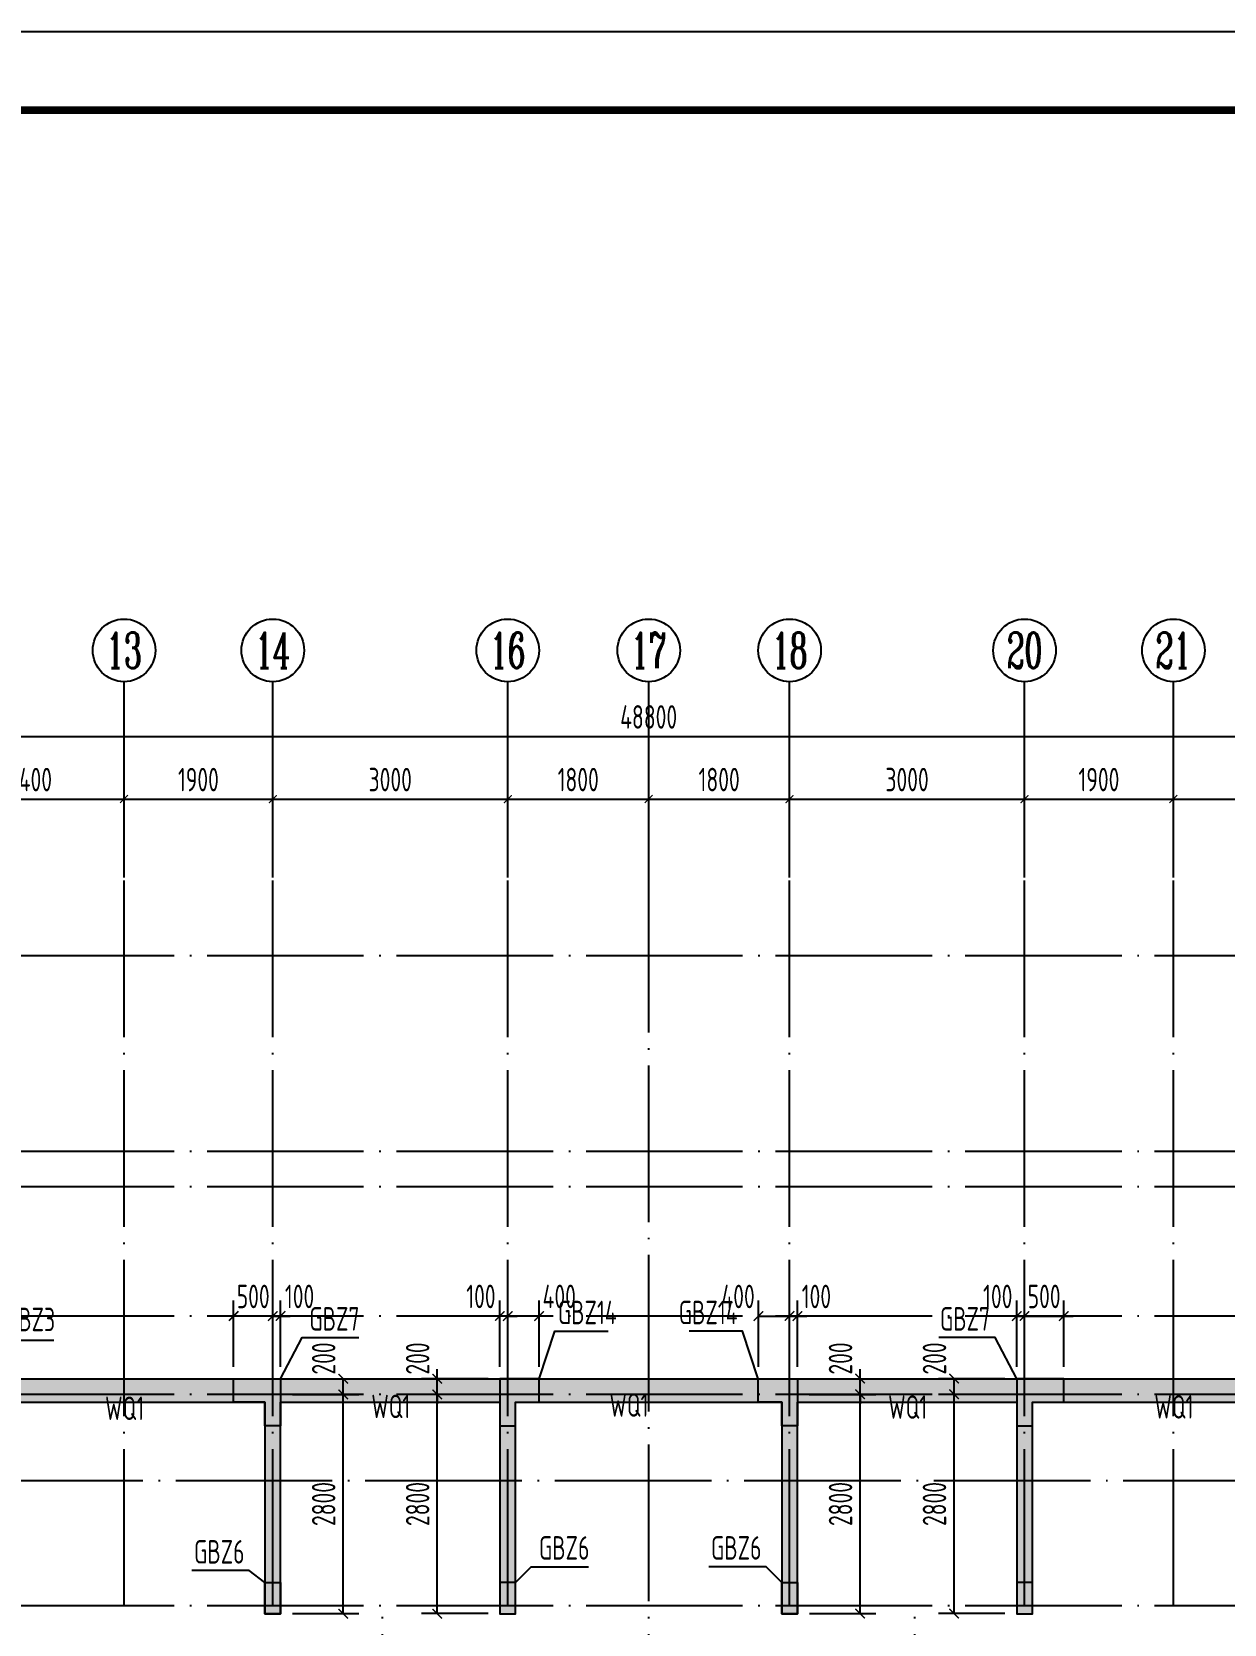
# Model space of a CAD drawing. Extents: x 826826 to 1642106, y -156213 to 399140.
# Drawn here: x 1188846 to 1204072, y 335012 to 355342 of the extents above; entities that cross this region are included whole.
import ezdxf
from ezdxf.enums import TextEntityAlignment as Align

# ---------------------------------------------------------------- set-up
doc = ezdxf.new("R2010")
doc.units = 0
doc.header["$LTSCALE"] = 1000
doc.linetypes.add('DOTE', pattern=[2.42, 2, -0.2, 0.02, -0.2])
doc.layers.get('0').update_dxf_attribs({"linetype": 'CONTINUOUS'})
doc.layers.get('DEFPOINTS').update_dxf_attribs({"linetype": 'CONTINUOUS'})
for name, color, linetype in [('-TK', 7, 'CONTINUOUS'), ('A-AXIS', 1, 'CONTINUOUS'), ('A-DOTE', 10, 'DOTE'), ('AXIS_TEXT', 4, 'CONTINUOUS'), ('S-Q墙填充', 252, 'CONTINUOUS'), ('S-Q墙实线', 6, 'CONTINUOUS'), ('S-Q墙标注', 3, 'CONTINUOUS'), ('S-X详图填充', 252, 'CONTINUOUS'), ('S-X详图实线', 4, 'CONTINUOUS'), ('S-Y一般标注', 3, 'CONTINUOUS'), ('S-Z柱编号', 6, 'CONTINUOUS')]:
    doc.layers.add(name, color=color, linetype=linetype)
doc.styles.add('_TCH_AXIS', font='COMPLEX', dxfattribs={"bigfont": 'GBCBIG'})
doc.styles.add('COMPLEX', font='COMPLEX')
doc.styles.add('TSSD_DIMENSION', font='Tssdeng.shx', dxfattribs={"width": 0.7, "bigfont": 'tssdchn.shx'})
doc.styles.add('TSSD_REIN', font='tssdeng.shx', dxfattribs={"width": 0.7, "height": 300, "bigfont": 'tssdchn.shx'})
doc.styles.add('结构文字', font='zstxt.shx', dxfattribs={"width": 0.7, "bigfont": 'zshz.shx'})
doc.dimstyles.new('STRUCK', dxfattribs={"dimtxt": 400, "dimasz": 121, "dimexe": 200, "dimexo": 150, "dimgap": 115, "dimtad": 1, "dimdec": 0, "dimdsep": 46, "dimtxsty": '结构文字', "dimblk": 'ARCHTICK', "dimcen": 400, "dimclrd": 3, "dimclre": 3, "dimclrt": 7, "dimadec": 0, "dimazin": 0, "dimtfac": 1, "dimtdec": 0, "dimtix": 1, "dimtmove": 2, "dimatfit": 3, "dimldrblk": '_DIMX', "dimfxl": 0, "dimtolj": 1, "dimtzin": 0, "dimarcsym": 0})
doc.dimstyles.new('TSSD_100_100$0', dxfattribs={"dimtxt": 300, "dimasz": 80, "dimexe": 100, "dimexo": 250, "dimgap": 100, "dimtad": 1, "dimdec": 0, "dimzin": 0, "dimdsep": 46, "dimtxsty": 'TSSD_DIMENSION', "dimblk": 'ARCHTICK', "dimcen": 0, "dimdle": 100, "dimclrd": 3, "dimclre": 3, "dimclrt": 7, "dimadec": 0, "dimazin": 0, "dimtfac": 1, "dimtdec": 0, "dimtix": 1, "dimtmove": 2, "dimatfit": 3, "dimldrblk": 'ARCHTICK', "dimfxl": 0, "dimtolj": 1, "dimtzin": 0, "dimarcsym": 0})

# ---------------------------------------------------------------- blocks, each defined once
blk = doc.blocks.new('_ArchTick')
at = {"color": 0, "linetype": 'ByBlock', "const_width": 0.15}
blk.add_lwpolyline([(-0.5, -0.5), (0.5, 0.5)], dxfattribs=at)
blk = doc.blocks.new('*D74')
at = {"layer": 'DEFPOINTS', "color": 0}
for p in [(774221, 350782), (771821, 349782), (774221, 349782)]:
    blk.add_point(p, dxfattribs=at)
at = {"layer": 'S-Y一般标注', "color": 0, "lineweight": -2}
for p, q in [((771721, 350782), (774321, 350782)), ((771821, 350032), (771821, 350882)), ((774221, 350032), (774221, 350882))]:
    blk.add_line(p, q, dxfattribs=at)
at = {"layer": 'S-Y一般标注', "color": 0, "lineweight": -2, "xscale": 100, "yscale": 100, "zscale": 100, "rotation": 180}
blk.add_blockref('_ArchTick', (771821, 350782), dxfattribs=at)
at = {"layer": 'S-Y一般标注', "color": 0, "lineweight": -2, "xscale": 100, "yscale": 100, "zscale": 100}
blk.add_blockref('_ArchTick', (774221, 350782), dxfattribs=at)
at = {"layer": 'S-Y一般标注', "color": 7, "insert": (773021, 351032), "char_height": 300, "attachment_point": 5, "style": 'TSSD_DIMENSION'}
blk.add_mtext('\\A1;2400', dxfattribs=at)
blk = doc.blocks.new('*D75')
at = {"layer": 'DEFPOINTS', "color": 0}
for p in [(771821, 350782), (769921, 349782), (771821, 349782)]:
    blk.add_point(p, dxfattribs=at)
at = {"layer": 'S-Y一般标注', "color": 0, "lineweight": -2}
for p, q in [((769821, 350782), (771921, 350782)), ((769921, 350032), (769921, 350882)), ((771821, 350032), (771821, 350882))]:
    blk.add_line(p, q, dxfattribs=at)
at = {"layer": 'S-Y一般标注', "color": 0, "lineweight": -2, "xscale": 100, "yscale": 100, "zscale": 100, "rotation": 180}
blk.add_blockref('_ArchTick', (769921, 350782), dxfattribs=at)
at = {"layer": 'S-Y一般标注', "color": 0, "lineweight": -2, "xscale": 100, "yscale": 100, "zscale": 100}
blk.add_blockref('_ArchTick', (771821, 350782), dxfattribs=at)
at = {"layer": 'S-Y一般标注', "color": 7, "insert": (770871, 351032), "char_height": 300, "attachment_point": 5, "style": 'TSSD_DIMENSION'}
blk.add_mtext('\\A1;1900', dxfattribs=at)
blk = doc.blocks.new('*D76')
at = {"layer": 'DEFPOINTS', "color": 0}
for p in [(769921, 350782), (766921, 349782), (769921, 349782)]:
    blk.add_point(p, dxfattribs=at)
at = {"layer": 'S-Y一般标注', "color": 0, "lineweight": -2}
for p, q in [((766821, 350782), (770021, 350782)), ((766921, 350032), (766921, 350882)), ((769921, 350032), (769921, 350882))]:
    blk.add_line(p, q, dxfattribs=at)
at = {"layer": 'S-Y一般标注', "color": 0, "lineweight": -2, "xscale": 100, "yscale": 100, "zscale": 100, "rotation": 180}
blk.add_blockref('_ArchTick', (766921, 350782), dxfattribs=at)
at = {"layer": 'S-Y一般标注', "color": 0, "lineweight": -2, "xscale": 100, "yscale": 100, "zscale": 100}
blk.add_blockref('_ArchTick', (769921, 350782), dxfattribs=at)
at = {"layer": 'S-Y一般标注', "color": 7, "insert": (768421, 351032), "char_height": 300, "attachment_point": 5, "style": 'TSSD_DIMENSION'}
blk.add_mtext('\\A1;3000', dxfattribs=at)
blk = doc.blocks.new('*D77')
at = {"layer": 'DEFPOINTS', "color": 0}
for p in [(766921, 350782), (765121, 349782), (766921, 349782)]:
    blk.add_point(p, dxfattribs=at)
at = {"layer": 'S-Y一般标注', "color": 0, "lineweight": -2}
for p, q in [((765021, 350782), (767021, 350782)), ((765121, 350032), (765121, 350882)), ((766921, 350032), (766921, 350882))]:
    blk.add_line(p, q, dxfattribs=at)
at = {"layer": 'S-Y一般标注', "color": 0, "lineweight": -2, "xscale": 100, "yscale": 100, "zscale": 100, "rotation": 180}
blk.add_blockref('_ArchTick', (765121, 350782), dxfattribs=at)
at = {"layer": 'S-Y一般标注', "color": 0, "lineweight": -2, "xscale": 100, "yscale": 100, "zscale": 100}
blk.add_blockref('_ArchTick', (766921, 350782), dxfattribs=at)
at = {"layer": 'S-Y一般标注', "color": 7, "insert": (766021, 351032), "char_height": 300, "attachment_point": 5, "style": 'TSSD_DIMENSION'}
blk.add_mtext('\\A1;1800', dxfattribs=at)
blk = doc.blocks.new('*D55')
at = {"layer": 'DEFPOINTS', "color": 0}
for p in [(758421, 350782), (756021, 349782), (758421, 349782)]:
    blk.add_point(p, dxfattribs=at)
at = {"layer": 'S-Y一般标注', "color": 0, "lineweight": -2}
for p, q in [((755921, 350782), (758521, 350782)), ((756021, 350032), (756021, 350882)), ((758421, 350032), (758421, 350882))]:
    blk.add_line(p, q, dxfattribs=at)
at = {"layer": 'S-Y一般标注', "color": 0, "lineweight": -2, "xscale": 100, "yscale": 100, "zscale": 100, "rotation": 180}
blk.add_blockref('_ArchTick', (756021, 350782), dxfattribs=at)
at = {"layer": 'S-Y一般标注', "color": 0, "lineweight": -2, "xscale": 100, "yscale": 100, "zscale": 100}
blk.add_blockref('_ArchTick', (758421, 350782), dxfattribs=at)
at = {"layer": 'S-Y一般标注', "color": 7, "insert": (757221, 351032), "char_height": 300, "attachment_point": 5, "style": 'TSSD_DIMENSION'}
blk.add_mtext('\\A1;2400', dxfattribs=at)
blk = doc.blocks.new('*D56')
at = {"layer": 'DEFPOINTS', "color": 0}
for p in [(760321, 350782), (758421, 349782), (760321, 349782)]:
    blk.add_point(p, dxfattribs=at)
at = {"layer": 'S-Y一般标注', "color": 0, "lineweight": -2}
for p, q in [((758321, 350782), (760421, 350782)), ((758421, 350032), (758421, 350882)), ((760321, 350032), (760321, 350882))]:
    blk.add_line(p, q, dxfattribs=at)
at = {"layer": 'S-Y一般标注', "color": 0, "lineweight": -2, "xscale": 100, "yscale": 100, "zscale": 100, "rotation": 180}
blk.add_blockref('_ArchTick', (758421, 350782), dxfattribs=at)
at = {"layer": 'S-Y一般标注', "color": 0, "lineweight": -2, "xscale": 100, "yscale": 100, "zscale": 100}
blk.add_blockref('_ArchTick', (760321, 350782), dxfattribs=at)
at = {"layer": 'S-Y一般标注', "color": 7, "insert": (759371, 351032), "char_height": 300, "attachment_point": 5, "style": 'TSSD_DIMENSION'}
blk.add_mtext('\\A1;1900', dxfattribs=at)
blk = doc.blocks.new('*D57')
at = {"layer": 'DEFPOINTS', "color": 0}
for p in [(763321, 350782), (760321, 349782), (763321, 349782)]:
    blk.add_point(p, dxfattribs=at)
at = {"layer": 'S-Y一般标注', "color": 0, "lineweight": -2}
for p, q in [((760221, 350782), (763421, 350782)), ((760321, 350032), (760321, 350882)), ((763321, 350032), (763321, 350882))]:
    blk.add_line(p, q, dxfattribs=at)
at = {"layer": 'S-Y一般标注', "color": 0, "lineweight": -2, "xscale": 100, "yscale": 100, "zscale": 100, "rotation": 180}
blk.add_blockref('_ArchTick', (760321, 350782), dxfattribs=at)
at = {"layer": 'S-Y一般标注', "color": 0, "lineweight": -2, "xscale": 100, "yscale": 100, "zscale": 100}
blk.add_blockref('_ArchTick', (763321, 350782), dxfattribs=at)
at = {"layer": 'S-Y一般标注', "color": 7, "insert": (761821, 351032), "char_height": 300, "attachment_point": 5, "style": 'TSSD_DIMENSION'}
blk.add_mtext('\\A1;3000', dxfattribs=at)
blk = doc.blocks.new('*D58')
at = {"layer": 'DEFPOINTS', "color": 0}
for p in [(765121, 350782), (763321, 349782), (765121, 349782)]:
    blk.add_point(p, dxfattribs=at)
at = {"layer": 'S-Y一般标注', "color": 0, "lineweight": -2}
for p, q in [((763221, 350782), (765221, 350782)), ((763321, 350032), (763321, 350882)), ((765121, 350032), (765121, 350882))]:
    blk.add_line(p, q, dxfattribs=at)
at = {"layer": 'S-Y一般标注', "color": 0, "lineweight": -2, "xscale": 100, "yscale": 100, "zscale": 100, "rotation": 180}
blk.add_blockref('_ArchTick', (763321, 350782), dxfattribs=at)
at = {"layer": 'S-Y一般标注', "color": 0, "lineweight": -2, "xscale": 100, "yscale": 100, "zscale": 100}
blk.add_blockref('_ArchTick', (765121, 350782), dxfattribs=at)
at = {"layer": 'S-Y一般标注', "color": 7, "insert": (764221, 351032), "char_height": 300, "attachment_point": 5, "style": 'TSSD_DIMENSION'}
blk.add_mtext('\\A1;1800', dxfattribs=at)
blk = doc.blocks.new('*D59')
at = {"layer": 'DEFPOINTS', "color": 0}
for p in [(789521, 351582), (740721, 349782), (789521, 349782)]:
    blk.add_point(p, dxfattribs=at)
at = {"layer": 'S-Y一般标注', "color": 0, "lineweight": -2}
for p, q in [((740621, 351582), (789621, 351582)), ((740721, 350032), (740721, 351682)), ((789521, 350032), (789521, 351682))]:
    blk.add_line(p, q, dxfattribs=at)
at = {"layer": 'S-Y一般标注', "color": 0, "lineweight": -2, "xscale": 100, "yscale": 100, "zscale": 100, "rotation": 180}
blk.add_blockref('_ArchTick', (740721, 351582), dxfattribs=at)
at = {"layer": 'S-Y一般标注', "color": 0, "lineweight": -2, "xscale": 100, "yscale": 100, "zscale": 100}
blk.add_blockref('_ArchTick', (789521, 351582), dxfattribs=at)
at = {"layer": 'S-Y一般标注', "color": 7, "insert": (765121, 351832), "char_height": 300, "attachment_point": 5, "style": 'TSSD_DIMENSION'}
blk.add_mtext('\\A1;48800', dxfattribs=at)
blk = doc.blocks.new('_AXISO')
blk.add_circle((0, 0), 0.5)
at = {"layer": 'AXIS_TEXT', "style": 'COMPLEX', "width": 1.041667}
blk.add_attdef('A', text='', height=0.56, dxfattribs=at).set_placement((-0.25, -0.28), (0.25, -0.28), align=Align.FIT)
blk = doc.blocks.new('*D147')
at = {"layer": 'DEFPOINTS', "color": 0}
for p in [(1192023, 337946), (1192823, 337946), (1192023, 335146)]:
    blk.add_point(p, dxfattribs=at)
at = {"layer": 'S-Q墙标注', "color": 3, "lineweight": -2}
for p, q in [((1192173, 337946), (1193023, 337946)), ((1192823, 335146), (1192823, 337946)), ((1192173, 335146), (1193023, 335146))]:
    blk.add_line(p, q, dxfattribs=at)
at = {"layer": 'S-Q墙标注', "color": 3, "lineweight": -2, "xscale": 121, "yscale": 121, "zscale": 121}
for p, rotation in [((1192823, 337946), 90), ((1192823, 335146), 270)]:
    blk.add_blockref('_ArchTick', p, dxfattribs=dict(at, rotation=rotation))
at = {"layer": 'S-Q墙标注', "color": 7, "insert": (1192573, 336546), "char_height": 300, "attachment_point": 5, "rotation": 90, "style": 'TSSD_REIN'}
blk.add_mtext('\\A1;2800', dxfattribs=at)
blk = doc.blocks.new('_DIMX')
blk.add_line((-150, 0), (150, 0))
at = {"const_width": 50}
blk.add_lwpolyline([(-70, -70), (70, 70)], dxfattribs=at)
blk = doc.blocks.new('*D148')
at = {"layer": 'DEFPOINTS', "color": 0}
for p in [(1192023, 338146), (1192823, 338146), (1192023, 337946)]:
    blk.add_point(p, dxfattribs=at)
at = {"layer": 'S-Q墙标注', "color": 3, "lineweight": -2}
for p, q in [((1192173, 338146), (1193023, 338146)), ((1192823, 337946), (1192823, 338146)), ((1192173, 337946), (1193023, 337946))]:
    blk.add_line(p, q, dxfattribs=at)
at = {"layer": 'S-Q墙标注', "color": 3, "lineweight": -2, "xscale": 121, "yscale": 121, "zscale": 121}
for p, rotation in [((1192823, 338146), 90), ((1192823, 337946), 270)]:
    blk.add_blockref('_ArchTick', p, dxfattribs=dict(at, rotation=rotation))
at = {"layer": 'S-Q墙标注', "color": 7, "insert": (1192573, 338404), "char_height": 300, "attachment_point": 5, "rotation": 90, "style": 'TSSD_REIN'}
blk.add_mtext('\\A1;200', dxfattribs=at)
blk = doc.blocks.new('*D149')
at = {"layer": 'DEFPOINTS', "color": 0}
for p in [(1191923, 338946), (1191923, 338146), (1192023, 338146)]:
    blk.add_point(p, dxfattribs=at)
at = {"layer": 'S-Q墙标注', "color": 3, "lineweight": -2}
for p, q in [((1191923, 338296), (1191923, 339146)), ((1192023, 338296), (1192023, 339146)), ((1191923, 338946), (1191802, 338946)), ((1192023, 338946), (1191923, 338946)), ((1192023, 338946), (1192144, 338946))]:
    blk.add_line(p, q, dxfattribs=at)
at = {"layer": 'S-Q墙标注', "color": 3, "lineweight": -2, "xscale": 121, "yscale": 121, "zscale": 121}
blk.add_blockref('_ArchTick', (1191923, 338946), dxfattribs=at)
at = {"layer": 'S-Q墙标注', "color": 3, "lineweight": -2, "xscale": 121, "yscale": 121, "zscale": 121, "rotation": 180}
blk.add_blockref('_ArchTick', (1192023, 338946), dxfattribs=at)
at = {"layer": 'S-Q墙标注', "color": 7, "insert": (1192265, 339196), "char_height": 300, "attachment_point": 5, "style": 'TSSD_REIN'}
blk.add_mtext('\\A1;100', dxfattribs=at)
blk = doc.blocks.new('*D150')
at = {"layer": 'DEFPOINTS', "color": 0}
for p in [(1191423, 338946), (1191423, 338146), (1191923, 338146)]:
    blk.add_point(p, dxfattribs=at)
at = {"layer": 'S-Q墙标注', "color": 3, "lineweight": -2}
for p, q in [((1191423, 338296), (1191423, 339146)), ((1191923, 338296), (1191923, 339146)), ((1191423, 338946), (1191302, 338946)), ((1191923, 338946), (1191423, 338946)), ((1191923, 338946), (1192044, 338946))]:
    blk.add_line(p, q, dxfattribs=at)
at = {"layer": 'S-Q墙标注', "color": 3, "lineweight": -2, "xscale": 121, "yscale": 121, "zscale": 121}
blk.add_blockref('_ArchTick', (1191423, 338946), dxfattribs=at)
at = {"layer": 'S-Q墙标注', "color": 3, "lineweight": -2, "xscale": 121, "yscale": 121, "zscale": 121, "rotation": 180}
blk.add_blockref('_ArchTick', (1191923, 338946), dxfattribs=at)
at = {"layer": 'S-Q墙标注', "color": 7, "insert": (1191673, 339196), "char_height": 300, "attachment_point": 5, "style": 'TSSD_REIN'}
blk.add_mtext('\\A1;500', dxfattribs=at)
blk = doc.blocks.new('*D151')
at = {"layer": 'DEFPOINTS', "color": 0}
for p in [(1194023, 337946), (1194823, 337946), (1194822, 335146)]:
    blk.add_point(p, dxfattribs=at)
at = {"layer": 'S-Q墙标注', "color": 3, "lineweight": -2}
for p, q in [((1194673, 337946), (1193823, 337946)), ((1194023, 335146), (1194023, 337946)), ((1194672, 335146), (1193823, 335146))]:
    blk.add_line(p, q, dxfattribs=at)
at = {"layer": 'S-Q墙标注', "color": 3, "lineweight": -2, "xscale": 121, "yscale": 121, "zscale": 121}
for p, rotation in [((1194023, 337946), 90), ((1194023, 335146), 270)]:
    blk.add_blockref('_ArchTick', p, dxfattribs=dict(at, rotation=rotation))
at = {"layer": 'S-Q墙标注', "color": 7, "insert": (1193773, 336546), "char_height": 300, "attachment_point": 5, "rotation": 90, "style": 'TSSD_REIN'}
blk.add_mtext('\\A1;2800', dxfattribs=at)
blk = doc.blocks.new('*D152')
at = {"layer": 'DEFPOINTS', "color": 0}
for p in [(1194023, 338146), (1194823, 338146), (1194823, 337946)]:
    blk.add_point(p, dxfattribs=at)
at = {"layer": 'S-Q墙标注', "color": 3, "lineweight": -2}
for p, q in [((1194673, 338146), (1193823, 338146)), ((1194023, 338146), (1194023, 338267)), ((1194023, 337946), (1194023, 338146)), ((1194673, 337946), (1193823, 337946)), ((1194023, 337946), (1194023, 337825))]:
    blk.add_line(p, q, dxfattribs=at)
at = {"layer": 'S-Q墙标注', "color": 3, "lineweight": -2, "xscale": 121, "yscale": 121, "zscale": 121}
for p, rotation in [((1194023, 338146), 270), ((1194023, 337946), 90)]:
    blk.add_blockref('_ArchTick', p, dxfattribs=dict(at, rotation=rotation))
at = {"layer": 'S-Q墙标注', "color": 7, "insert": (1193773, 338404), "char_height": 300, "attachment_point": 5, "rotation": 90, "style": 'TSSD_REIN'}
blk.add_mtext('\\A1;200', dxfattribs=at)
blk = doc.blocks.new('*D153')
at = {"layer": 'DEFPOINTS', "color": 0}
for p in [(1194923, 338946), (1194923, 338146), (1195323, 338146)]:
    blk.add_point(p, dxfattribs=at)
at = {"layer": 'S-Q墙标注', "color": 3, "lineweight": -2}
for p, q in [((1194923, 338296), (1194923, 339146)), ((1195323, 338296), (1195323, 339146)), ((1195323, 338946), (1194923, 338946))]:
    blk.add_line(p, q, dxfattribs=at)
at = {"layer": 'S-Q墙标注', "color": 3, "lineweight": -2, "xscale": 121, "yscale": 121, "zscale": 121, "rotation": 180}
blk.add_blockref('_ArchTick', (1194923, 338946), dxfattribs=at)
at = {"layer": 'S-Q墙标注', "color": 3, "lineweight": -2, "xscale": 121, "yscale": 121, "zscale": 121}
blk.add_blockref('_ArchTick', (1195323, 338946), dxfattribs=at)
at = {"layer": 'S-Q墙标注', "color": 7, "insert": (1195581, 339196), "char_height": 300, "attachment_point": 5, "style": 'TSSD_REIN'}
blk.add_mtext('\\A1;400', dxfattribs=at)
blk = doc.blocks.new('*D154')
at = {"layer": 'DEFPOINTS', "color": 0}
for p in [(1194823, 338946), (1194823, 338146), (1194923, 338146)]:
    blk.add_point(p, dxfattribs=at)
at = {"layer": 'S-Q墙标注', "color": 3, "lineweight": -2}
for p, q in [((1194823, 338296), (1194823, 339146)), ((1194923, 338296), (1194923, 339146)), ((1194823, 338946), (1194702, 338946)), ((1194923, 338946), (1194823, 338946)), ((1194923, 338946), (1195044, 338946))]:
    blk.add_line(p, q, dxfattribs=at)
at = {"layer": 'S-Q墙标注', "color": 3, "lineweight": -2, "xscale": 121, "yscale": 121, "zscale": 121}
blk.add_blockref('_ArchTick', (1194823, 338946), dxfattribs=at)
at = {"layer": 'S-Q墙标注', "color": 3, "lineweight": -2, "xscale": 121, "yscale": 121, "zscale": 121, "rotation": 180}
blk.add_blockref('_ArchTick', (1194923, 338946), dxfattribs=at)
at = {"layer": 'S-Q墙标注', "color": 7, "insert": (1194581, 339196), "char_height": 300, "attachment_point": 5, "style": 'TSSD_REIN'}
blk.add_mtext('\\A1;100', dxfattribs=at)
blk = doc.blocks.new('*D155')
at = {"layer": 'DEFPOINTS', "color": 0}
for p in [(1198623, 337946), (1199423, 337946), (1198625, 335146)]:
    blk.add_point(p, dxfattribs=at)
at = {"layer": 'S-Q墙标注', "color": 3, "lineweight": -2}
for p, q in [((1198773, 337946), (1199623, 337946)), ((1199423, 335146), (1199423, 337946)), ((1198775, 335146), (1199623, 335146))]:
    blk.add_line(p, q, dxfattribs=at)
at = {"layer": 'S-Q墙标注', "color": 3, "lineweight": -2, "xscale": 121, "yscale": 121, "zscale": 121}
for p, rotation in [((1199423, 337946), 90), ((1199423, 335146), 270)]:
    blk.add_blockref('_ArchTick', p, dxfattribs=dict(at, rotation=rotation))
at = {"layer": 'S-Q墙标注', "color": 7, "insert": (1199173, 336546), "char_height": 300, "attachment_point": 5, "rotation": 90, "style": 'TSSD_REIN'}
blk.add_mtext('\\A1;2800', dxfattribs=at)
blk = doc.blocks.new('*D156')
at = {"layer": 'DEFPOINTS', "color": 0}
for p in [(1198623, 338146), (1199423, 338146), (1198623, 337946)]:
    blk.add_point(p, dxfattribs=at)
at = {"layer": 'S-Q墙标注', "color": 3, "lineweight": -2}
for p, q in [((1198773, 338146), (1199623, 338146)), ((1199423, 338146), (1199423, 338267)), ((1199423, 337946), (1199423, 338146)), ((1198773, 337946), (1199623, 337946)), ((1199423, 337946), (1199423, 337825))]:
    blk.add_line(p, q, dxfattribs=at)
at = {"layer": 'S-Q墙标注', "color": 3, "lineweight": -2, "xscale": 121, "yscale": 121, "zscale": 121}
for p, rotation in [((1199423, 338146), 270), ((1199423, 337946), 90)]:
    blk.add_blockref('_ArchTick', p, dxfattribs=dict(at, rotation=rotation))
at = {"layer": 'S-Q墙标注', "color": 7, "insert": (1199173, 338404), "char_height": 300, "attachment_point": 5, "rotation": 90, "style": 'TSSD_REIN'}
blk.add_mtext('\\A1;200', dxfattribs=at)
blk = doc.blocks.new('*D157')
at = {"layer": 'DEFPOINTS', "color": 0}
for p in [(1198523, 338946), (1198124, 338146), (1198523, 338146)]:
    blk.add_point(p, dxfattribs=at)
at = {"layer": 'S-Q墙标注', "color": 3, "lineweight": -2}
for p, q in [((1198124, 338296), (1198124, 339146)), ((1198523, 338296), (1198523, 339146)), ((1198124, 338946), (1198523, 338946))]:
    blk.add_line(p, q, dxfattribs=at)
at = {"layer": 'S-Q墙标注', "color": 3, "lineweight": -2, "xscale": 121, "yscale": 121, "zscale": 121, "rotation": 180}
blk.add_blockref('_ArchTick', (1198124, 338946), dxfattribs=at)
at = {"layer": 'S-Q墙标注', "color": 3, "lineweight": -2, "xscale": 121, "yscale": 121, "zscale": 121}
blk.add_blockref('_ArchTick', (1198523, 338946), dxfattribs=at)
at = {"layer": 'S-Q墙标注', "color": 7, "insert": (1197865, 339196), "char_height": 300, "attachment_point": 5, "style": 'TSSD_REIN'}
blk.add_mtext('\\A1;400', dxfattribs=at)
blk = doc.blocks.new('*D158')
at = {"layer": 'DEFPOINTS', "color": 0}
for p in [(1198623, 338946), (1198523, 338146), (1198623, 338146)]:
    blk.add_point(p, dxfattribs=at)
at = {"layer": 'S-Q墙标注', "color": 3, "lineweight": -2}
for p, q in [((1198523, 338296), (1198523, 339146)), ((1198623, 338296), (1198623, 339146)), ((1198523, 338946), (1198402, 338946)), ((1198523, 338946), (1198623, 338946)), ((1198623, 338946), (1198744, 338946))]:
    blk.add_line(p, q, dxfattribs=at)
at = {"layer": 'S-Q墙标注', "color": 3, "lineweight": -2, "xscale": 121, "yscale": 121, "zscale": 121}
blk.add_blockref('_ArchTick', (1198523, 338946), dxfattribs=at)
at = {"layer": 'S-Q墙标注', "color": 3, "lineweight": -2, "xscale": 121, "yscale": 121, "zscale": 121, "rotation": 180}
blk.add_blockref('_ArchTick', (1198623, 338946), dxfattribs=at)
at = {"layer": 'S-Q墙标注', "color": 7, "insert": (1198865, 339196), "char_height": 300, "attachment_point": 5, "style": 'TSSD_REIN'}
blk.add_mtext('\\A1;100', dxfattribs=at)
blk = doc.blocks.new('*D159')
at = {"layer": 'DEFPOINTS', "color": 0}
for p in [(1200623, 337946), (1201423, 337946), (1201423, 335146)]:
    blk.add_point(p, dxfattribs=at)
at = {"layer": 'S-Q墙标注', "color": 3, "lineweight": -2}
for p, q in [((1201273, 337946), (1200423, 337946)), ((1200623, 335146), (1200623, 337946)), ((1201273, 335146), (1200423, 335146))]:
    blk.add_line(p, q, dxfattribs=at)
at = {"layer": 'S-Q墙标注', "color": 3, "lineweight": -2, "xscale": 121, "yscale": 121, "zscale": 121}
for p, rotation in [((1200623, 337946), 90), ((1200623, 335146), 270)]:
    blk.add_blockref('_ArchTick', p, dxfattribs=dict(at, rotation=rotation))
at = {"layer": 'S-Q墙标注', "color": 7, "insert": (1200373, 336546), "char_height": 300, "attachment_point": 5, "rotation": 90, "style": 'TSSD_REIN'}
blk.add_mtext('\\A1;2800', dxfattribs=at)
blk = doc.blocks.new('*D160')
at = {"layer": 'DEFPOINTS', "color": 0}
for p in [(1200623, 338146), (1201423, 338146), (1201423, 337946)]:
    blk.add_point(p, dxfattribs=at)
at = {"layer": 'S-Q墙标注', "color": 3, "lineweight": -2}
for p, q in [((1201273, 338146), (1200423, 338146)), ((1200623, 337946), (1200623, 338146)), ((1201273, 337946), (1200423, 337946))]:
    blk.add_line(p, q, dxfattribs=at)
at = {"layer": 'S-Q墙标注', "color": 3, "lineweight": -2, "xscale": 121, "yscale": 121, "zscale": 121}
for p, rotation in [((1200623, 338146), 90), ((1200623, 337946), 270)]:
    blk.add_blockref('_ArchTick', p, dxfattribs=dict(at, rotation=rotation))
at = {"layer": 'S-Q墙标注', "color": 7, "insert": (1200373, 338404), "char_height": 300, "attachment_point": 5, "rotation": 90, "style": 'TSSD_REIN'}
blk.add_mtext('\\A1;200', dxfattribs=at)
blk = doc.blocks.new('*D161')
at = {"layer": 'DEFPOINTS', "color": 0}
for p in [(1201523, 338946), (1201423, 338146), (1201523, 338146)]:
    blk.add_point(p, dxfattribs=at)
at = {"layer": 'S-Q墙标注', "color": 3, "lineweight": -2}
for p, q in [((1201423, 338296), (1201423, 339146)), ((1201523, 338296), (1201523, 339146)), ((1201423, 338946), (1201302, 338946)), ((1201423, 338946), (1201523, 338946)), ((1201523, 338946), (1201644, 338946))]:
    blk.add_line(p, q, dxfattribs=at)
at = {"layer": 'S-Q墙标注', "color": 3, "lineweight": -2, "xscale": 121, "yscale": 121, "zscale": 121}
blk.add_blockref('_ArchTick', (1201423, 338946), dxfattribs=at)
at = {"layer": 'S-Q墙标注', "color": 3, "lineweight": -2, "xscale": 121, "yscale": 121, "zscale": 121, "rotation": 180}
blk.add_blockref('_ArchTick', (1201523, 338946), dxfattribs=at)
at = {"layer": 'S-Q墙标注', "color": 7, "insert": (1201181, 339196), "char_height": 300, "attachment_point": 5, "style": 'TSSD_REIN'}
blk.add_mtext('\\A1;100', dxfattribs=at)
blk = doc.blocks.new('*D162')
at = {"layer": 'DEFPOINTS', "color": 0}
for p in [(1202023, 338946), (1201523, 338146), (1202023, 338146)]:
    blk.add_point(p, dxfattribs=at)
at = {"layer": 'S-Q墙标注', "color": 3, "lineweight": -2}
for p, q in [((1201523, 338296), (1201523, 339146)), ((1202023, 338296), (1202023, 339146)), ((1201523, 338946), (1201402, 338946)), ((1201523, 338946), (1202023, 338946)), ((1202023, 338946), (1202144, 338946))]:
    blk.add_line(p, q, dxfattribs=at)
at = {"layer": 'S-Q墙标注', "color": 3, "lineweight": -2, "xscale": 121, "yscale": 121, "zscale": 121}
blk.add_blockref('_ArchTick', (1201523, 338946), dxfattribs=at)
at = {"layer": 'S-Q墙标注', "color": 3, "lineweight": -2, "xscale": 121, "yscale": 121, "zscale": 121, "rotation": 180}
blk.add_blockref('_ArchTick', (1202023, 338946), dxfattribs=at)
at = {"layer": 'S-Q墙标注', "color": 7, "insert": (1201773, 339196), "char_height": 300, "attachment_point": 5, "style": 'TSSD_REIN'}
blk.add_mtext('\\A1;500', dxfattribs=at)
blk = doc.blocks.new('A1')
blk.add_lwpolyline([(0, 59400), (0, 0), (84100, 0), (84100, 59400)], close=True)
at = {"const_width": 100}
blk.add_lwpolyline([(2500, 58400), (2500, 1000), (83100, 1000), (83100, 58400)], close=True, dxfattribs=at)
blk = doc.blocks.new('20210801.08473688')
at = {"layer": 'A-AXIS'}
for p, q in [((22000, 19800), (22000, 22300)), ((23900, 19800), (23900, 22300)), ((26900, 19800), (26900, 22300)), ((28700, 19800), (28700, 22300)), ((30500, 19800), (30500, 22300)), ((33500, 19800), (33500, 22300)), ((35400, 19800), (35400, 22300))]:
    blk.add_line(p, q, dxfattribs=at)
at = {"layer": 'A-DOTE'}
for p, q in [((22000, 10500), (22000, 19800)), ((23900, 10500), (23900, 19800)), ((26900, 10500), (26900, 19800)), ((28700, 3300), (28700, 19800)), ((30500, 10500), (30500, 19800)), ((33500, 10500), (33500, 19800)), ((35400, 10500), (35400, 19800)), ((54100, 18800), (3300, 18800)), ((54100, 16300), (3300, 16300)), ((54100, 15850), (3300, 15850)), ((54100, 14200), (3300, 14200)), ((54100, 13200), (3300, 13200)), ((3300, 12100), (54100, 12100)), ((54100, 10500), (3300, 10500)), ((25300, 3300), (25300, 10500)), ((32100, 3300), (32100, 10500))]:
    blk.add_line(p, q, dxfattribs=at)
at = {"layer": 'A-AXIS'}
ref = blk.add_blockref('_AXISO', (22000, 22700), dxfattribs=dict(at, xscale=800, yscale=800, zscale=800))
ref.add_attrib('A', '13', dxfattribs={"layer": 'AXIS_TEXT', "height": 452.55, "style": '_TCH_AXIS', "width": 0.724138}).set_placement((21773.7, 22473.7), (22226.3, 22473.7), align=Align.FIT)
ref = blk.add_blockref('_AXISO', (23900, 22700), dxfattribs=dict(at, xscale=800, yscale=800, zscale=800))
ref.add_attrib('A', '14', dxfattribs={"layer": 'AXIS_TEXT', "height": 452.55, "style": '_TCH_AXIS', "width": 0.677419}).set_placement((23673.7, 22473.7), (24126.3, 22473.7), align=Align.FIT)
ref = blk.add_blockref('_AXISO', (26900, 22700), dxfattribs=dict(at, xscale=800, yscale=800, zscale=800))
ref.add_attrib('A', '16', dxfattribs={"layer": 'AXIS_TEXT', "height": 452.55, "style": '_TCH_AXIS', "width": 0.724138}).set_placement((26673.7, 22473.7), (27126.3, 22473.7), align=Align.FIT)
ref = blk.add_blockref('_AXISO', (28700, 22700), dxfattribs=dict(at, xscale=800, yscale=800, zscale=800))
ref.add_attrib('A', '17', dxfattribs={"layer": 'AXIS_TEXT', "height": 452.55, "style": '_TCH_AXIS', "width": 0.724138}).set_placement((28473.7, 22473.7), (28926.3, 22473.7), align=Align.FIT)
ref = blk.add_blockref('_AXISO', (30500, 22700), dxfattribs=dict(at, xscale=800, yscale=800, zscale=800))
ref.add_attrib('A', '18', dxfattribs={"layer": 'AXIS_TEXT', "height": 452.55, "style": '_TCH_AXIS', "width": 0.724138}).set_placement((30273.7, 22473.7), (30726.3, 22473.7), align=Align.FIT)
ref = blk.add_blockref('_AXISO', (33500, 22700), dxfattribs=dict(at, xscale=800, yscale=800, zscale=800))
ref.add_attrib('A', '20', dxfattribs={"layer": 'AXIS_TEXT', "height": 452.55, "style": '_TCH_AXIS', "width": 0.617647}).set_placement((33273.7, 22473.7), (33726.3, 22473.7), align=Align.FIT)
ref = blk.add_blockref('_AXISO', (35400, 22700), dxfattribs=dict(at, xscale=800, yscale=800, zscale=800))
ref.add_attrib('A', '21', dxfattribs={"layer": 'AXIS_TEXT', "height": 452.55, "style": '_TCH_AXIS', "width": 0.724138}).set_placement((35173.7, 22473.7), (35626.3, 22473.7), align=Align.FIT)
at = {"layer": 'S-Y一般标注'}
for p1, p2, distance, picture, middle in [((4300, 19800), (53100, 19800), 1800, '*D59', (28700, 21850)), ((19600, 19800), (22000, 19800), 1000, '*D55', (20800, 21050)), ((22000, 19800), (23900, 19800), 1000, '*D56', (22950, 21050)), ((23900, 19800), (26900, 19800), 1000, '*D57', (25400, 21050)), ((26900, 19800), (28700, 19800), 1000, '*D58', (27800, 21050)), ((28700, 19800), (30500, 19800), 1000, '*D77', (29600, 21050)), ((30500, 19800), (33500, 19800), 1000, '*D76', (32000, 21050)), ((33500, 19800), (35400, 19800), 1000, '*D75', (34450, 21050)), ((35400, 19800), (37800, 19800), 1000, '*D74', (36600, 21050))]:
    dim = blk.add_aligned_dim(p1=p1, p2=p2, distance=distance, dimstyle='TSSD_100_100$0', override={"dimasz": 100, "dimclrd": 0, "dimclre": 0}, dxfattribs=at)
    dim.commit()
    dim.dimension.update_dxf_attribs({"geometry": picture, "text_midpoint": middle, "insert": (-736421.3, -329982)})

msp = doc.modelspace()

# ---------------------------------------------------------------- hatches: boundary and pattern name
at = {"layer": 'S-Q墙填充'}
h = msp.add_hatch(dxfattribs=at)
h.set_pattern_fill('ARMORED', color=252, scale=50, style=0)
h.set_pattern_definition([(50, (-11199.1, -428327.93), (358.63009, -31.37607), [37.5, -412.5]), (355, (-11199.1, -428327.93), (-69.37567, 376.09607), [30, -330]), (100.4514, (-11169.2, -428330.54), (289.25469, 344.71977), [31.870095, -350.57106]), (46.1842, (-11199.1, -428227.93), (533.62052, -82.75951), [56.25, -618.75]), (96.6356, (-11154.6, -428234.8), (467.33135, 487.05894), [47.80514, -525.8565]), (351.1842, (-11199.1, -428227.93), (467.33097, 487.0593), [45, -495]), (21, (-11149.1, -428252.93), (298.453526, -201.309445), [37.5, -412.5]), (326, (-11149.1, -428252.93), (121.65767, 362.57502), [30, -330]), (71.4514, (-11124.22, -428269.7), (420.111314, 161.26525), [31.870095, -350.57106]), (37.5, (-11199.09, -428327.93), (6.079928, 166.446927), [0, -326, 0, -335, 0, -331.25]), (7.5, (-11199.09, -428327.93), (131.534769, 197.205856), [0, -191, 0, -318.5, 0, -126.25]), (327.5, (-11310.59, -428327.93), (266.911218, -11.277436), [0, -125, 0, -390, 0, -517.5]), (317.5, (-11360.6, -428327.93), (291.593085, 50.05249), [0, -162.5, 0, -259, 0, -367.5]), (45, (-11199.1, -428327.93), (-176.776695, 176.776695), [])])
h.paths.add_polyline_path([(1221323.38, 338145.54), (1211823.38, 338145.54), (1211823.38, 337045.53), (1210523.49, 337045.53), (1210523.49, 338995.54), (1211222.03, 338995.54), (1211222.03, 339195.54), (1210523.49, 339195.54), (1210523.49, 339395.54), (1207322.03, 339395.54), (1207322.03, 339195.54), (1206622.03, 339195.54), (1206622.03, 338995.54), (1207322.03, 338995.54), (1207322.03, 337045.53), (1206023.37, 337045.53), (1206023.37, 338145.54), (1187423.38, 338145.54), (1187423.38, 337045.53), (1186123.38, 337045.53), (1186123.38, 338995.54), (1186823.38, 338995.54), (1186823.38, 339195.54), (1186123.38, 339195.54), (1186123.38, 339395.54), (1182921.92, 339395.54), (1182921.92, 339195.54), (1182223.38, 339195.54), (1182223.38, 338995.54), (1182921.92, 338995.54), (1182921.92, 337045.53), (1181623.38, 337045.53), (1181623.38, 338145.54), (1172123.38, 338145.54), (1172123.38, 330645.54), (1175823.38, 330645.54), (1181223.38, 330645.54), (1181223.38, 329445.54), (1187823.38, 329445.54), (1187823.38, 330645.54), (1200223.38, 330645.54), (1205623.38, 330645.54), (1205623.38, 329445.54), (1212223.38, 329445.54), (1212223.38, 330645.54), (1221323.38, 330645.54)])
h.paths.add_polyline_path([(1172423.38, 335145.54), (1173123.38, 335145.54), (1173123.38, 335345.54), (1172423.38, 335345.54), (1172423.38, 337845.54), (1174023.38, 337845.54), (1174023.38, 337195.54), (1174223.38, 337195.54), (1174223.38, 337845.54), (1177023.38, 337845.54), (1177023.38, 335145.54), (1177223.38, 335145.54), (1177223.38, 337845.54), (1181323.38, 337845.54), (1181323.38, 336395.54), (1181623.38, 336395.54), (1181623.38, 336745.53), (1183221.92, 336745.53), (1183221.92, 339095.54), (1185823.38, 339095.54), (1185823.38, 336745.53), (1187423.38, 336745.53), (1187423.38, 336395.54), (1187723.38, 336395.54), (1187723.38, 337845.54), (1191823.38, 337845.54), (1191823.38, 335145.54), (1192023.38, 335145.54), (1192023.38, 337845.54), (1194823.33, 337845.54), (1194821.98, 335145.54), (1195021.98, 335145.54), (1195023.33, 337845.54), (1198423.38, 337845.54), (1198423.38, 335145.54), (1198623.38, 335145.54), (1198623.38, 337845.54), (1201423.38, 337845.54), (1201423.38, 335145.54), (1201623.38, 335145.54), (1201623.38, 337845.54), (1205723.37, 337845.54), (1205723.37, 336495.54), (1206023.37, 336495.54), (1206023.37, 336745.54), (1207622.03, 336745.54), (1207622.03, 339095.54), (1210223.49, 339095.54), (1210223.49, 336745.53), (1211823.38, 336745.53), (1211823.38, 336395.54), (1212123.38, 336395.54), (1212123.38, 337845.54), (1216223.38, 337845.53), (1216223.38, 335145.54), (1216423.38, 335145.54), (1216423.38, 337845.53), (1219223.38, 337845.53), (1219223.38, 337195.61), (1219423.38, 337195.61), (1219423.38, 337845.53), (1221023.38, 337845.53), (1221023.38, 335345.54), (1220323.38, 335345.54), (1220323.38, 335145.54), (1221023.38, 335145.54), (1221023.38, 330945.54), (1217823.38, 330945.54), (1217823.38, 332395.54), (1217623.38, 332395.54), (1217623.38, 330945.54), (1212223.38, 330945.54), (1212223.38, 331195.54), (1211923.38, 331195.54), (1211923.38, 329745.54), (1205923.38, 329745.54), (1205923.38, 331195.54), (1205623.38, 331195.54), (1205623.38, 330945.54), (1200223.38, 330945.54), (1200223.38, 332395.54), (1200023.38, 332395.54), (1200023.38, 330945.54), (1193423.38, 330945.54), (1193423.38, 332395.54), (1193223.38, 332395.54), (1193223.38, 330945.54), (1187823.38, 330945.54), (1187823.38, 331195.54), (1187523.38, 331195.54), (1187523.38, 329745.54), (1181523.38, 329745.54), (1181523.38, 331195.54), (1181223.38, 331195.54), (1181223.38, 330945.54), (1175823.38, 330945.54), (1175823.38, 332395.54), (1175623.38, 332395.54), (1175623.38, 330945.54), (1172423.38, 330945.54)], flags=16)
h.paths.add_polyline_path([(1182723.31, 334845.51), (1182723.31, 335045.53), (1183373.37, 335045.53), (1183373.37, 335045.51), (1183373.37, 332945.54), (1183573.37, 332945.54), (1183573.37, 332745.51), (1183173.37, 332745.51), (1183173.37, 334845.51)], flags=0)
h.paths.add_polyline_path([(1185473.37, 332945.54), (1185673.37, 332945.54), (1185673.37, 335045.53), (1186323.39, 335045.53), (1186323.39, 334845.51), (1185873.37, 334845.51), (1185873.37, 332745.51), (1185473.37, 332745.51)], flags=0)
h.paths.add_polyline_path([(1207123.33, 334845.51), (1207123.33, 335045.53), (1207773.39, 335045.53), (1207773.39, 332945.54), (1207973.39, 332945.54), (1207973.39, 332945.51), (1207973.39, 332745.51), (1207573.39, 332745.51), (1207573.39, 332745.54), (1207573.39, 334845.51)], flags=0)
h.paths.add_polyline_path([(1209873.38, 332945.54), (1210073.38, 332945.54), (1210073.38, 335045.53), (1210723.37, 335045.53), (1210723.37, 334845.51), (1210273.39, 334845.51), (1210273.39, 332745.51), (1209873.38, 332745.51)], flags=0)
at = {"layer": 'S-X详图填充'}
h = msp.add_hatch(color=256, dxfattribs=at)
h.dxf.hatch_style = 1
h.paths.add_polyline_path([(1192023.4, 337545.56), (1191823.4, 337545.56), (1191823.29, 337845.54), (1191423.29, 337845.54), (1191423.29, 338145.54), (1192023.29, 338145.54)])
h = msp.add_hatch(color=256, dxfattribs=at)
h.dxf.hatch_style = 1
h.paths.add_polyline_path([(1194823.33, 337545.57), (1195023.33, 337545.57), (1195023.33, 337845.55), (1195323.33, 337845.55), (1195323.33, 338145.54), (1194823.33, 338145.54)])
h = msp.add_hatch(color=256, dxfattribs=at)
h.dxf.hatch_style = 1
h.paths.add_polyline_path([(1198623.43, 337545.57), (1198423.43, 337545.57), (1198423.43, 337845.55), (1198123.43, 337845.55), (1198123.43, 338145.54), (1198623.43, 338145.54)])
h = msp.add_hatch(color=256, dxfattribs=at)
h.dxf.hatch_style = 1
h.paths.add_polyline_path([(1201423.36, 337545.56), (1201623.36, 337545.56), (1201623.46, 337845.54), (1202023.46, 337845.54), (1202023.46, 338145.54), (1201423.46, 338145.54)])
h = msp.add_hatch(color=256, dxfattribs=at)
h.dxf.hatch_style = 1
h.paths.add_polyline_path([(1191823.37, 335545.5), (1192023.37, 335545.5), (1192023.37, 335145.54), (1191823.37, 335145.54)])
h = msp.add_hatch(color=256, dxfattribs=at)
h.dxf.hatch_style = 1
h.paths.add_polyline_path([(1195021.98, 335545.54), (1194821.98, 335545.54), (1194821.98, 335145.54), (1195021.98, 335145.54)])
h = msp.add_hatch(color=256, dxfattribs=at)
h.dxf.hatch_style = 1
h.paths.add_polyline_path([(1198424.78, 335545.54), (1198624.78, 335545.54), (1198624.78, 335145.54), (1198424.78, 335145.54)])
h = msp.add_hatch(color=256, dxfattribs=at)
h.dxf.hatch_style = 1
h.paths.add_polyline_path([(1201623.38, 335545.5), (1201423.38, 335545.5), (1201423.38, 335145.54), (1201623.38, 335145.54)])

# ---------------------------------------------------------------- linework, layer by layer
at = {"layer": 'S-Q墙实线'}
for points in [[(1187423.38, 338145.54), (1206023.37, 338145.54)], [(1187723.38, 337845.54), (1191823.38, 337845.54), (1191823.38, 335145.54), (1192023.38, 335145.54), (1192023.38, 337845.54), (1194823.33, 337845.54), (1194821.98, 335145.54), (1195021.98, 335145.54), (1195023.33, 337845.54), (1198423.38, 337845.54), (1198423.38, 335145.54), (1198623.38, 335145.54), (1198623.38, 337845.54), (1201423.38, 337845.54), (1201423.38, 335145.54), (1201623.38, 335145.54), (1201623.38, 337845.54), (1205723.37, 337845.54)]]:
    msp.add_lwpolyline(points, dxfattribs=at)
at = {"layer": 'S-X详图实线'}
for points in [[(1192023.4, 337545.56), (1191823.4, 337545.56), (1191823.29, 337845.54), (1191423.29, 337845.54), (1191423.29, 338145.54), (1192023.29, 338145.54), (1192023.4, 337545.56)], [(1194823.33, 337545.57), (1195023.33, 337545.57), (1195023.33, 337845.55), (1195323.33, 337845.55), (1195323.33, 338145.54), (1194823.33, 338145.54), (1194823.33, 337545.57)], [(1198623.43, 337545.57), (1198423.43, 337545.57), (1198423.43, 337845.55), (1198123.43, 337845.55), (1198123.43, 338145.54), (1198623.43, 338145.54), (1198623.43, 337545.57)], [(1201423.36, 337545.56), (1201623.36, 337545.56), (1201623.46, 337845.54), (1202023.46, 337845.54), (1202023.46, 338145.54), (1201423.46, 338145.54), (1201423.36, 337545.56)], [(1191823.37, 335545.5), (1192023.37, 335545.5), (1192023.37, 335145.54), (1191823.37, 335145.54), (1191823.37, 335545.5)], [(1195021.98, 335545.54), (1194821.98, 335545.54), (1194821.98, 335145.54), (1195021.98, 335145.54), (1195021.98, 335545.54)], [(1198424.78, 335545.54), (1198624.78, 335545.54), (1198624.78, 335145.54), (1198424.78, 335145.54), (1198424.78, 335545.54)], [(1201623.38, 335545.5), (1201423.38, 335545.5), (1201423.38, 335145.54), (1201623.38, 335145.54), (1201623.38, 335545.5)]]:
    msp.add_lwpolyline(points, close=True, dxfattribs=at)
at = {"layer": 'S-Z柱编号', "color": 7}
for points in [[(1195323.33, 338145.55), (1195523.33, 338751.3), (1196207.39, 338751.3)], [(1198123.43, 338145.55), (1197923.43, 338751.3), (1197239.37, 338751.3)], [(1188123.38, 338145.54), (1188403.07, 338639.17), (1189125.9, 338639.17)], [(1192023.29, 338145.54), (1192298.26, 338669.99), (1193020.23, 338669.99)], [(1201423.46, 338145.54), (1201148.5, 338669.99), (1200426.53, 338669.99)], [(1191823.37, 335545.5), (1191623.37, 335695.54), (1190887.75, 335695.54)], [(1195021.98, 335545.54), (1195221.98, 335745.54), (1195955.71, 335745.54)], [(1198424.78, 335545.54), (1198224.78, 335745.54), (1197491.05, 335745.54)]]:
    msp.add_lwpolyline(points, dxfattribs=at)

# ---------------------------------------------------------------- block references
at = {"layer": '-TK'}
msp.add_blockref('A1', (1156964.92, 295942.46), dxfattribs=at)
at = {"layer": 'S-Y一般标注'}
msp.add_blockref('20210801.08473688', (1168023.38, 324745.54), dxfattribs=at)

# ---------------------------------------------------------------- texts
at = {"layer": 'S-Q墙标注', "style": 'TSSD_REIN', "width": 0.7}
for p in [(1190030.31, 337528.38), (1193430.29, 337551.99), (1200030.31, 337543.81), (1203430.31, 337546.73)]:
    msp.add_text('WQ1', height=300, rotation=359.999998, dxfattribs=at).set_placement(p, align=Align.BOTTOM_CENTER)
msp.add_text('WQ1', height=300, dxfattribs=at).set_placement((1196470.62, 337570.16), align=Align.BOTTOM_CENTER)
at = {"layer": 'S-Z柱编号', "color": 7, "style": 'TSSD_REIN', "width": 0.7}
for s, p in [('GBZ14', (1195563.88, 338751.3)), ('GBZ14', (1197107.5, 338751.3)), ('GBZ3', (1188503.07, 338662.56)), ('GBZ7', (1192390.18, 338669.99)), ('GBZ7', (1200442.73, 338669.99)), ('GBZ6', (1190917.61, 335695.54)), ('GBZ6', (1195321.98, 335745.54)), ('GBZ6', (1197519.01, 335745.54))]:
    msp.add_text(s, height=300, dxfattribs=at).set_placement(p, align=Align.BOTTOM_LEFT)

# ---------------------------------------------------------------- dimensions: what is measured, and where the dimension line sits
at = {"layer": 'S-Q墙标注'}
for base, p1, p2, angle, picture, middle in [((1191423.29, 338945.54), (1191923.38, 338145.54), (1191423.29, 338145.54), 180, '*D150', (1191673.34, 339195.54)), ((1192823.37, 337945.54), (1192023.37, 335145.54), (1192023.37, 337945.54), 90, '*D147', (1192573.37, 336545.54)), ((1194023.33, 337945.55), (1194821.98, 335145.54), (1194823.33, 337945.55), 90, '*D151', (1193773.33, 336545.54)), ((1199423.43, 337945.55), (1198624.78, 335145.54), (1198623.43, 337945.55), 90, '*D155', (1199173.43, 336545.54)), ((1200623.38, 337945.54), (1201423.38, 335145.54), (1201423.38, 337945.54), 90, '*D159', (1200373.38, 336545.54))]:
    dim = msp.add_linear_dim(base=base, p1=p1, p2=p2, angle=angle, dimstyle='STRUCK', override={"dimtxt": 300, "dimgap": 100, "dimtxsty": 'TSSD_REIN'}, dxfattribs=at)
    dim.commit()
    dim.dimension.update_dxf_attribs({"geometry": picture, "text_midpoint": middle})
for base, p1, p2, angle, picture, middle in [((1191923.38, 338945.54), (1192023.37, 338145.54), (1191923.38, 338145.54), 180, '*D149', (1192265.3, 339195.54)), ((1194823.33, 338945.55), (1194923.34, 338145.55), (1194823.33, 338145.55), 180, '*D154', (1194581.41, 339195.55)), ((1194923.34, 338945.55), (1195323.25, 338145.55), (1194923.34, 338145.55), 180, '*D153', (1195581.32, 339195.55)), ((1192823.37, 338145.54), (1192023.37, 337945.54), (1192023.37, 338145.54), 90, '*D148', (1192573.37, 338403.61)), ((1194023.33, 338145.54), (1194823.33, 337945.55), (1194823.33, 338145.54), 90, '*D152', (1193773.33, 338403.61)), ((1199423.43, 338145.54), (1198623.43, 337945.55), (1198623.43, 338145.54), 90, '*D156', (1199173.43, 338403.61)), ((1200623.38, 338145.54), (1201423.38, 337945.54), (1201423.38, 338145.54), 90, '*D160', (1200373.38, 338403.61))]:
    dim = msp.add_linear_dim(base=base, p1=p1, p2=p2, angle=angle, dimstyle='STRUCK', override={"dimtxt": 300, "dimgap": 100, "dimtxsty": 'TSSD_REIN'}, dxfattribs=at)
    dim.commit()
    dim.dimension.update_dxf_attribs({"geometry": picture, "text_midpoint": middle, "dimtype": 160})
for base, p1, p2, picture, middle in [((1198523.42, 338945.55), (1198123.51, 338145.55), (1198523.42, 338145.55), '*D157', (1197865.43, 339195.55)), ((1198623.43, 338945.55), (1198523.42, 338145.55), (1198623.43, 338145.55), '*D158', (1198865.35, 339195.55)), ((1201523.37, 338945.54), (1201423.38, 338145.54), (1201523.37, 338145.54), '*D161', (1201181.46, 339195.54))]:
    dim = msp.add_linear_dim(base=base, p1=p1, p2=p2, dimstyle='STRUCK', override={"dimtxt": 300, "dimgap": 100, "dimtxsty": 'TSSD_REIN'}, dxfattribs=at)
    dim.commit()
    dim.dimension.update_dxf_attribs({"geometry": picture, "text_midpoint": middle, "dimtype": 160})
dim = msp.add_linear_dim(base=(1202023.46, 338945.54), p1=(1201523.37, 338145.54), p2=(1202023.46, 338145.54), dimstyle='STRUCK', override={"dimtxt": 300, "dimgap": 100, "dimtxsty": 'TSSD_REIN'}, dxfattribs=at)
dim.commit()
dim.dimension.update_dxf_attribs({"geometry": '*D162', "text_midpoint": (1201773.42, 339195.54)})

doc.saveas('drawing.dxf')
